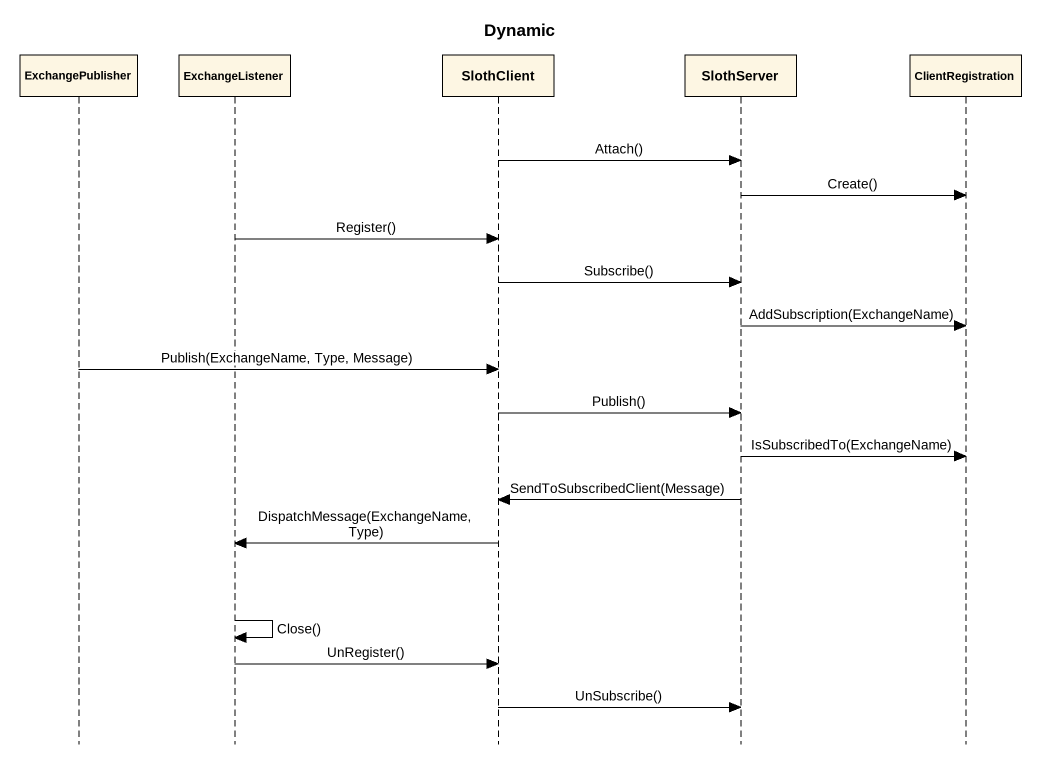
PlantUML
@startuml
title Dynamic
hide footbox
participant ExchangePublisher
participant ExchangeListener
participant SlothClient
participant SlothServer
participant ClientRegistration

SlothClient -> SlothServer : Attach()
SlothServer -> ClientRegistration : Create()
ExchangeListener -> SlothClient : Register()
SlothClient -> SlothServer : Subscribe()
SlothServer -> ClientRegistration : AddSubscription(ExchangeName)
ExchangePublisher -> SlothClient : Publish(ExchangeName, Type, Message)
SlothClient -> SlothServer : Publish()
SlothServer -> ClientRegistration : IsSubscribedTo(ExchangeName)
SlothServer -> SlothClient : SendToSubscribedClient(Message)
SlothClient -> ExchangeListener : DispatchMessage(ExchangeName, Type)
ExchangeListener -> ExchangeListener : Close()
ExchangeListener -> SlothClient : UnRegister()
SlothClient -> SlothServer : UnSubscribe()
@enduml
